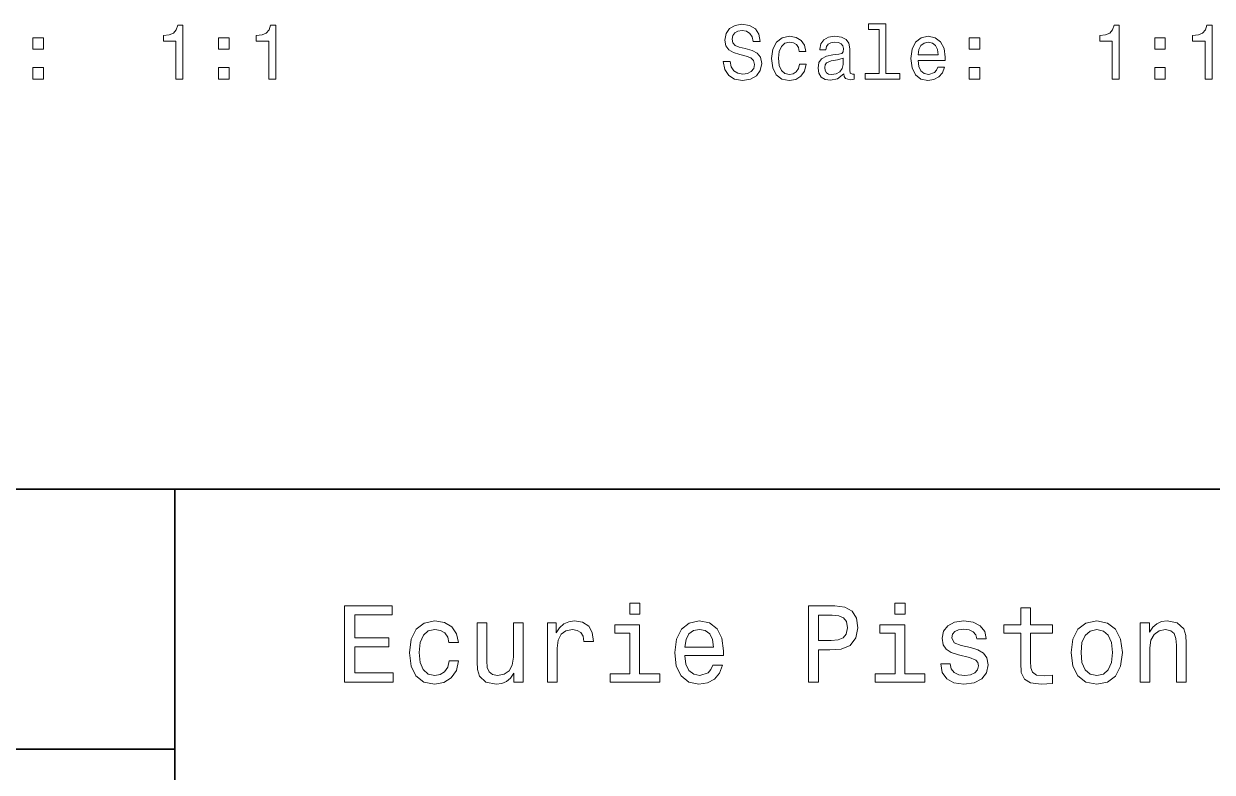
# Model space of a CAD drawing. Extents: x 0 to 297, y 0 to 210.
# Drawn here: x 152.1 to 229.9, y 51.5 to 100.5 of the extents above; entities that cross this region are included whole.
import ezdxf

# ---------------------------------------------------------------- set-up
doc = ezdxf.new("R2010")
doc.units = 0

msp = doc.modelspace()

# ---------------------------------------------------------------- linework, layer by layer
at = {"color": 7, "lineweight": 35}
for p, q in [((97, 70), (287, 70)), ((162, 10), (162, 70)), ((97, 53), (162, 53))]:
    msp.add_line(p, q, dxfattribs=at)
at = {"color": 7, "lineweight": 13}
for points in [[(162.067566, 96.843765), (162.526489, 96.843765), (162.526489, 100.36898), (162.183563, 100.36898), (162.092773, 100.061348), (161.911224, 99.854568), (161.63385, 99.733536), (161.250565, 99.693192), (161.250565, 99.335121), (162.067566, 99.335121)], [(168.139603, 96.843765), (168.598541, 96.843765), (168.598541, 100.36898), (168.2556, 100.36898), (168.164825, 100.061348), (167.983261, 99.854568), (167.705887, 99.733536), (167.322601, 99.693192), (167.322601, 99.335121), (168.139603, 99.335121)], [(198.351013, 97.998665), (197.89209, 97.998665), (197.99295, 97.464081), (198.245117, 97.070709), (198.633438, 96.833679), (199.157928, 96.747948), (199.677383, 96.828636), (200.06572, 97.050537), (200.312836, 97.398521), (200.40361, 97.857452), (200.327957, 98.270996), (200.11615, 98.538292), (199.773209, 98.714806), (199.31427, 98.845924), (198.920898, 98.94175), (198.663696, 99.052696), (198.517441, 99.214081), (198.472061, 99.466248), (198.517441, 99.693192), (198.648575, 99.864662), (198.850296, 99.980652), (199.12767, 100.020996), (199.410095, 99.970566), (199.632004, 99.834396), (199.778259, 99.607452), (199.848862, 99.29982), (200.307785, 99.29982), (200.307785, 99.309906), (200.227097, 99.783966), (199.990067, 100.136993), (199.616867, 100.358894), (199.112549, 100.43454), (198.658661, 100.358894), (198.305634, 100.147079), (198.07869, 99.819267), (197.997986, 99.395638), (198.063553, 99.017395), (198.255203, 98.760193), (198.557785, 98.588722), (198.971329, 98.457596), (199.379837, 98.341606), (199.687469, 98.230652), (199.874069, 98.069267), (199.939636, 97.807022), (199.87912, 97.539734), (199.722778, 97.338005), (199.485748, 97.211922), (199.178101, 97.171577), (198.835175, 97.227051), (198.572922, 97.388435), (198.406494, 97.650681)], [(208.094528, 100.091606), (208.094528, 97.216965), (207.181717, 97.216965), (207.181717, 96.843765), (209.446121, 96.843765), (209.446121, 97.216965), (208.538345, 97.216965), (208.538345, 100.464806), (207.398575, 100.464806), (207.398575, 100.091606)], [(223.345261, 96.843765), (223.804184, 96.843765), (223.804184, 100.36898), (223.461243, 100.36898), (223.370468, 100.061348), (223.188919, 99.854568), (222.91153, 99.733536), (222.528259, 99.693192), (222.528259, 99.335121), (223.345261, 99.335121)], [(229.417297, 96.843765), (229.876236, 96.843765), (229.876236, 100.36898), (229.533295, 100.36898), (229.44252, 100.061348), (229.260956, 99.854568), (228.983582, 99.733536), (228.600296, 99.693192), (228.600296, 99.335121), (229.417297, 99.335121)], [(202.8647, 98.654282), (203.303467, 98.654282), (203.212692, 99.057739), (202.995834, 99.375465), (202.657928, 99.572151), (202.219177, 99.647797), (201.735031, 99.546936), (201.366867, 99.264511), (201.134888, 98.80558), (201.054184, 98.190308), (201.129837, 97.580078), (201.356781, 97.126183), (201.714844, 96.843765), (202.204041, 96.747948), (202.637756, 96.823593), (202.975662, 97.035408), (203.207642, 97.368263), (203.308517, 97.812065), (202.884888, 97.812065), (202.809235, 97.529648), (202.668015, 97.317825), (202.466293, 97.186707), (202.219177, 97.146362), (201.911545, 97.211922), (201.689636, 97.413651), (201.553467, 97.741463), (201.508072, 98.205437), (201.553467, 98.659325), (201.694672, 98.987137), (201.921631, 99.188866), (202.219177, 99.259468), (202.481415, 99.214081), (202.678101, 99.098091), (202.809235, 98.906448)], [(205.784729, 97.196793), (205.784729, 97.181664), (205.809952, 97.010193), (205.885605, 96.889153), (206.203323, 96.793335), (206.450439, 96.833679), (206.450439, 97.17662), (206.344528, 97.161491), (206.203323, 97.227051), (206.178101, 97.42878), (206.178101, 98.830795), (206.117584, 99.188866), (205.941071, 99.441025), (205.633438, 99.592323), (205.199722, 99.647797), (204.776093, 99.58728), (204.463409, 99.41581), (204.266724, 99.148521), (204.201157, 98.795494), (204.201157, 98.765236), (204.599579, 98.765236), (204.634888, 98.977051), (204.745834, 99.128349), (204.927383, 99.219124), (205.184586, 99.254425), (205.431717, 99.22921), (205.608231, 99.153564), (205.714127, 99.022438), (205.749435, 98.840881), (205.729263, 98.629066), (205.648575, 98.523163), (205.446838, 98.472725), (205.068604, 98.432381), (204.634888, 98.341606), (204.32724, 98.180222), (204.145691, 97.928062), (204.09021, 97.554863), (204.14064, 97.222008), (204.296982, 96.974892), (204.549149, 96.81855), (204.897125, 96.763077), (205.36615, 96.86898)], [(210.636322, 98.069267), (212.411545, 98.069267), (212.41658, 98.276039), (212.335892, 98.85601), (212.113983, 99.289734), (211.760956, 99.551979), (211.291946, 99.647797), (210.833008, 99.546936), (210.47998, 99.264511), (210.253036, 98.80558), (210.172348, 98.200394), (210.247986, 97.580078), (210.474945, 97.126183), (210.822922, 96.843765), (211.27681, 96.747948), (211.670181, 96.813507), (211.99295, 96.984978), (212.22998, 97.257309), (212.36615, 97.620422), (211.927383, 97.620422), (211.836609, 97.418694), (211.70549, 97.267395), (211.332291, 97.146362), (211.04483, 97.201836), (210.827957, 97.378349), (210.686752, 97.66581), (210.636322, 98.054138)], [(152.702286, 98.800537), (153.398254, 98.800537), (153.398254, 99.551979), (152.702286, 99.551979)], [(164.846375, 98.800537), (165.542343, 98.800537), (165.542343, 99.551979), (164.846375, 99.551979)], [(210.636322, 98.442467), (210.691803, 98.790451), (210.827957, 99.047653), (211.034729, 99.203995), (211.307068, 99.259468), (211.574356, 99.203995), (211.781128, 99.047653), (211.907211, 98.790451), (211.952606, 98.442467)], [(213.97998, 98.800537), (214.675949, 98.800537), (214.675949, 99.551979), (213.97998, 99.551979)], [(226.124069, 98.800537), (226.820038, 98.800537), (226.820038, 99.551979), (226.124069, 99.551979)], [(205.734299, 97.791893), (205.673782, 97.529648), (205.512405, 97.327911), (205.270325, 97.196793), (204.972778, 97.151405), (204.781128, 97.17662), (204.644974, 97.257309), (204.559235, 97.398521), (204.534012, 97.595207), (204.554184, 97.771721), (204.634888, 97.897797), (204.957642, 98.039009), (205.36615, 98.099525), (205.734299, 98.220566)], [(152.702286, 96.843765), (153.398254, 96.843765), (153.398254, 97.595207), (152.702286, 97.595207)], [(164.846375, 96.843765), (165.542343, 96.843765), (165.542343, 97.595207), (164.846375, 97.595207)], [(213.97998, 96.843765), (214.675949, 96.843765), (214.675949, 97.595207), (213.97998, 97.595207)], [(226.124069, 96.843765), (226.820038, 96.843765), (226.820038, 97.595207), (226.124069, 97.595207)], [(173.109512, 57.381123), (176.279541, 57.381123), (176.279541, 57.986309), (173.772339, 57.986309), (173.772339, 59.679394), (176.005768, 59.679394), (176.005768, 60.277374), (173.772339, 60.277374), (173.772339, 61.775936), (176.221893, 61.775936), (176.221893, 62.381123), (173.109512, 62.381123)], [(192.439484, 62.554031), (191.769455, 62.554031), (191.769455, 61.833572), (192.439484, 61.833572)], [(203.462524, 57.381123), (204.125351, 57.381123), (204.125351, 59.492073), (204.860229, 59.492073), (205.602295, 59.528095), (206.193085, 59.780258), (206.574921, 60.270172), (206.704605, 60.940201), (206.603745, 61.559795), (206.315552, 62.013687), (205.840057, 62.287464), (205.191635, 62.381123), (203.462524, 62.381123)], [(209.788177, 62.554031), (209.118149, 62.554031), (209.118149, 61.833572), (209.788177, 61.833572)], [(217.353027, 60.579971), (217.353027, 58.64193), (217.396255, 58.015129), (217.597992, 57.582851), (218.001434, 57.330688), (218.685883, 57.244236), (219.43515, 57.280258), (219.43515, 57.827808), (218.887604, 57.78458), (218.390488, 57.842216), (218.123917, 58.022331), (218.008652, 58.324928), (217.98703, 58.75), (217.98703, 60.579971), (219.43515, 60.579971), (219.43515, 61.120316), (217.98703, 61.120316), (217.98703, 62.251438), (217.353027, 62.251438), (217.353027, 61.120316), (216.257935, 61.120316), (216.257935, 60.579971)], [(205.01152, 61.76873), (205.443802, 61.725502), (205.760803, 61.588615), (205.94812, 61.336452), (206.01297, 60.940201), (205.940918, 60.522331), (205.746399, 60.270172), (205.414978, 60.140488), (204.96109, 60.104465), (204.125351, 60.104465), (204.125351, 61.76873)], [(179.932281, 59.967579), (180.559082, 59.967579), (180.429398, 60.543945), (180.119598, 60.997837), (179.636887, 61.278816), (179.010086, 61.386887), (178.318436, 61.242794), (177.792511, 60.839336), (177.46109, 60.183716), (177.345825, 59.304752), (177.453888, 58.432995), (177.778091, 57.78458), (178.289627, 57.381123), (178.988464, 57.244236), (179.608063, 57.352303), (180.090775, 57.6549), (180.42218, 58.130402), (180.566284, 58.764408), (179.96109, 58.764408), (179.853027, 58.36095), (179.651291, 58.058357), (179.363113, 57.871037), (179.010086, 57.8134), (178.570602, 57.907059), (178.253601, 58.195244), (178.059082, 58.663544), (177.994232, 59.326366), (178.059082, 59.974781), (178.260803, 60.443081), (178.585007, 60.731266), (179.010086, 60.83213), (179.38472, 60.767288), (179.66571, 60.601585), (179.853027, 60.327808)], [(184.788177, 61.25), (184.154175, 61.25), (184.154175, 59.016571), (184.082123, 58.497837), (183.873199, 58.123196), (183.548996, 57.892651), (183.123917, 57.820602), (182.785294, 57.878242), (182.569168, 58.051151), (182.446686, 58.346542), (182.417862, 58.764408), (182.417862, 61.25), (181.783859, 61.25), (181.783859, 58.706772), (181.805481, 58.195244), (181.942368, 57.770172), (182.360229, 57.381123), (183.030258, 57.244236), (183.390488, 57.294666), (183.700287, 57.424351), (183.966858, 57.647694), (184.182999, 57.971901), (184.182999, 57.381123), (184.788177, 57.381123)], [(186.380402, 57.381123), (187.014404, 57.381123), (187.014404, 59.592937), (187.079254, 60.12608), (187.273773, 60.507923), (187.590775, 60.738472), (188.015854, 60.817722), (188.332855, 60.767288), (188.570602, 60.623199), (188.714691, 60.378242), (188.765121, 60.046829), (189.406342, 60.046829), (189.319885, 60.630402), (189.082123, 61.048271), (188.685883, 61.30043), (188.145538, 61.386887), (187.778091, 61.32925), (187.46109, 61.185158), (187.180115, 60.940201), (186.956772, 60.608788), (186.956772, 61.25), (186.380402, 61.25)], [(192.417862, 57.914265), (192.417862, 61.120316), (190.789627, 61.120316), (190.789627, 60.579971), (191.783859, 60.579971), (191.783859, 57.914265), (190.48703, 57.914265), (190.48703, 57.381123), (193.729111, 57.381123), (193.729111, 57.914265)], [(195.37175, 59.131844), (197.907776, 59.131844), (197.914978, 59.427231), (197.799713, 60.255764), (197.482712, 60.875359), (196.978378, 61.25), (196.30835, 61.386887), (195.65274, 61.242794), (195.148407, 60.839336), (194.824203, 60.183716), (194.708923, 59.319164), (194.817001, 58.432995), (195.141205, 57.78458), (195.638321, 57.381123), (196.286743, 57.244236), (196.848694, 57.337894), (197.309799, 57.582851), (197.648407, 57.971901), (197.842941, 58.490631), (197.216141, 58.490631), (197.086456, 58.20245), (196.899139, 57.986309), (196.365997, 57.8134), (195.955322, 57.892651), (195.645538, 58.14481), (195.443802, 58.555473), (195.37175, 59.110229)], [(195.37175, 59.664986), (195.451004, 60.162102), (195.645538, 60.529537), (195.940918, 60.75288), (196.329971, 60.83213), (196.711807, 60.75288), (197.007202, 60.529537), (197.187317, 60.162102), (197.252167, 59.664986)], [(209.766571, 57.914265), (209.766571, 61.120316), (208.138321, 61.120316), (208.138321, 60.579971), (209.132568, 60.579971), (209.132568, 57.914265), (207.835724, 57.914265), (207.835724, 57.381123), (211.077805, 57.381123), (211.077805, 57.914265)], [(214.060516, 59.636166), (213.44812, 59.780258), (212.994232, 59.945965), (212.842941, 60.28458), (212.886169, 60.522331), (213.03746, 60.695244), (213.282425, 60.803314), (213.635437, 60.846542), (213.97406, 60.803314), (214.240631, 60.67363), (214.413544, 60.479107), (214.485596, 60.219738), (215.105194, 60.219738), (215.105194, 60.23415), (214.997116, 60.70245), (214.701721, 61.069885), (214.240631, 61.30043), (213.635437, 61.386887), (213.023056, 61.30043), (212.57637, 61.062679), (212.29538, 60.709652), (212.208939, 60.262966), (212.273773, 59.830688), (212.475494, 59.528095), (212.806915, 59.311958), (213.289627, 59.16066), (213.995682, 58.987751), (214.427948, 58.807636), (214.543228, 58.663544), (214.586456, 58.447407), (214.521606, 58.180836), (214.348694, 57.979107), (214.067719, 57.849422), (213.693085, 57.806194), (213.296829, 57.849422), (213.008636, 58.000721), (212.814117, 58.245674), (212.734863, 58.584293), (212.122482, 58.584293), (212.223343, 58.007923), (212.518738, 57.590057), (212.98703, 57.337894), (213.635437, 57.244236), (214.312683, 57.337894), (214.809799, 57.590057), (215.112396, 57.993515), (215.220459, 58.519451), (215.141205, 58.973343), (214.917862, 59.283138), (214.55043, 59.484871)], [(220.65274, 59.311958), (220.768005, 58.432995), (221.099426, 57.78458), (221.625366, 57.381123), (222.331421, 57.244236), (223.030258, 57.381123), (223.556198, 57.777374), (223.887604, 58.425793), (224.010086, 59.311958), (223.887604, 60.190922), (223.556198, 60.846542), (223.030258, 61.242794), (222.331421, 61.386887), (221.625366, 61.242794), (221.099426, 60.839336), (220.768005, 60.190922)], [(221.301147, 59.319164), (221.365997, 59.967579), (221.567719, 60.435879), (221.891937, 60.72406), (222.331421, 60.824928), (222.763687, 60.72406), (223.087891, 60.443081), (223.289627, 59.967579), (223.361679, 59.319164), (223.289627, 58.663544), (223.087891, 58.188038), (222.763687, 57.899853), (222.331421, 57.806194), (221.891937, 57.899853), (221.567719, 58.188038), (221.365997, 58.663544)], [(225.177246, 57.381123), (225.811249, 57.381123), (225.811249, 59.614552), (225.876083, 60.12608), (226.085022, 60.500717), (226.409225, 60.731266), (226.841507, 60.817722), (227.187317, 60.745674), (227.403458, 60.551151), (227.511536, 60.226944), (227.547546, 59.794666), (227.547546, 57.381123), (228.181564, 57.381123), (228.181564, 59.924351), (228.15274, 60.435879), (228.023056, 60.86095), (227.597992, 61.25), (226.935165, 61.386887), (226.567719, 61.336452), (226.257935, 61.199566), (225.991364, 60.969017), (225.782425, 60.659222), (225.782425, 61.25), (225.177246, 61.25)]]:
    msp.add_lwpolyline(points, close=True, dxfattribs=at)

doc.saveas('drawing.dxf')
